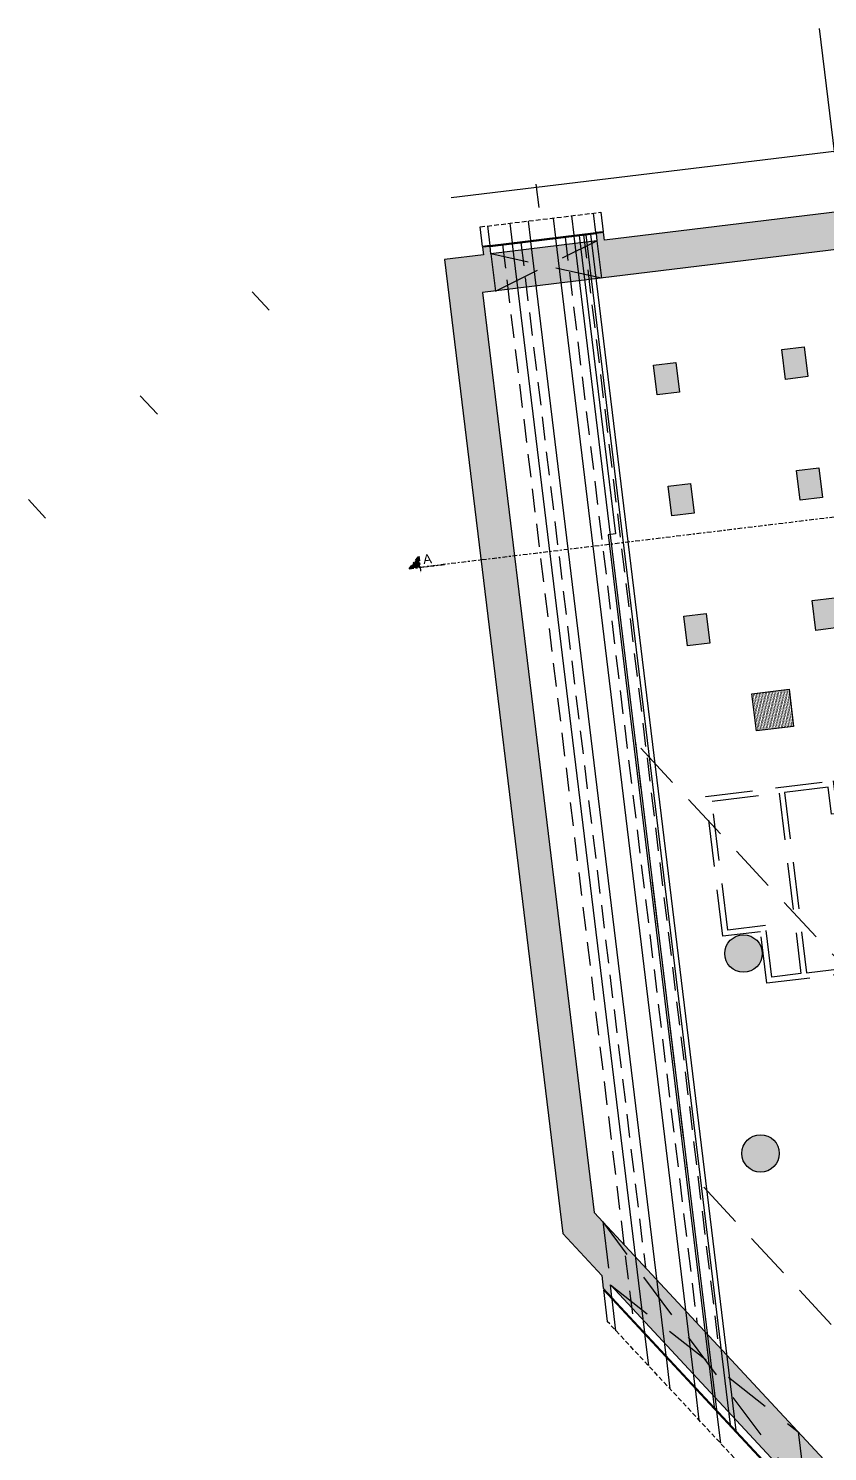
# Model space of a CAD drawing. Header units: metres. Extents: x 400413 to 400858, y 4543778 to 4544107.
# Drawn here: x 400412.5 to 400455.2, y 4544031.1 to 4544107.1 of the extents above; entities that cross this region are included whole.
import ezdxf

# ---------------------------------------------------------------- set-up
doc = ezdxf.new("R2010")
doc.units = ezdxf.units.M
for name, pattern in [('CENTER', [2, 1.25, -0.25, 0.25, -0.25]), ('CIZGI', [0.4, 0.25, -0.15]), ('DASHDOT2', [0.5, 0.25, -0.125, 0, -0.125]), ('HIDDEN', [0.375, 0.25, -0.125])]:
    doc.linetypes.add(name, pattern=pattern)
for name, color, linetype in [('kesik prota', 2, 'CIZGI'), ('kesit tarama prota', 252, 'Continuous'), ('kolon prota', 1, 'Continuous'), ('kolon tarama prota', 252, 'Continuous'), ('perde prota', 1, 'Continuous'), ('PRT-AL-TUNEL_EKSENI', 14, 'DASHDOT2'), ('skesit prota', 7, 'Continuous'), ('st-s_kolon tarama', 252, 'Continuous'), ('temel prota', 6, 'Continuous'), ('tkesit prota', 7, 'Continuous')]:
    doc.layers.add(name, color=color, linetype=linetype)
doc.styles.add('Arial', font='arial.ttf')

# ---------------------------------------------------------------- blocks, each defined once
blk = doc.blocks.new('A$Cb42c5296')
at = {"layer": 'kesit tarama prota'}
h = blk.add_hatch(color=256, dxfattribs=at)
h.dxf.hatch_style = 1
h.paths.add_polyline_path([(-33.8, 173.1), (-117.6, 159.8), (-69.1, 124.6)])
h = blk.add_hatch(color=256, dxfattribs=at)
h.dxf.hatch_style = 1
h.paths.add_polyline_path([(6023.3, -4227.6), (6036.5, -4311.4), (5988, -4276.1)])
at = {"layer": 'skesit prota', "linetype": 'CENTER', "ltscale": 0.2}
for p, q in [((-117.6, 159.8), (-33.8, 173.1)), ((-33.8, 173.1), (-86.7, 100.3)), ((6023.3, -4227.6), (5970.4, -4300.4)), ((6036.5, -4311.4), (6023.3, -4227.6))]:
    blk.add_line(p, q, dxfattribs=at)
blk.add_lwpolyline([(-117.6, 159.8), (6036.5, -4311.4)], dxfattribs=at)
blk.add_lwpolyline([(-117.6, 159.8), (6036.5, -4311.4)], dxfattribs=at)
at = {"layer": 'tkesit prota', "style": 'Arial'}
for p in [(-44.1, 125), (5944.1, -4225.7)]:
    blk.add_text('G', height=50, rotation=324, dxfattribs=at).set_placement(p)

msp = doc.modelspace()

# ---------------------------------------------------------------- hatches: boundary and pattern name
at = {"layer": 'kesit tarama prota'}
h = msp.add_hatch(color=256, dxfattribs=at)
h.dxf.hatch_style = 1
h.paths.add_polyline_path([(400433.376, 4544078.896), (400432.853, 4544078.228), (400433.448, 4544078.3)])
at = {"layer": 'kolon tarama prota'}
h = msp.add_hatch(color=256, dxfattribs=at)
h.dxf.hatch_style = 1
h.paths.add_polyline_path([(400468.991, 4544098.902), (400468.943, 4544099.299), (400468.546, 4544099.251), (400468.594, 4544098.854), (400443.28, 4544095.779), (400443.232, 4544096.177), (400442.835, 4544096.128), (400442.883, 4544095.731), (400437.225, 4544095.044), (400437.177, 4544095.441), (400436.779, 4544095.393), (400436.828, 4544094.996), (400434.743, 4544094.743), (400441.059, 4544042.73), (400443.141, 4544040.492), (400443.223, 4544039.816), (400443.687, 4544039.318), (400443.605, 4544039.993), (400454.043, 4544028.77), (400454.125, 4544028.095), (400454.588, 4544027.596), (400454.506, 4544028.272), (400477.086, 4544003.993), (400477.168, 4544003.318), (400477.632, 4544002.819), (400477.55, 4544003.495), (400487.991, 4543992.268), (400488.073, 4543991.593), (400488.536, 4543991.094), (400488.454, 4543991.77), (400490.533, 4543989.535), (400477.132, 4544099.89), (400475.047, 4544099.637), (400474.999, 4544100.034), (400474.602, 4544099.986), (400474.65, 4544099.589)])
h.paths.add_polyline_path([(400488.037, 4543995.155), (400475.586, 4544097.688), (400436.771, 4544092.974), (400442.735, 4544043.865)], flags=16)
h = msp.add_hatch(color=256, dxfattribs=at)
h.dxf.hatch_style = 1
h.paths.add_polyline_path([(400453.946, 4544090.074), (400454.139, 4544088.485), (400452.948, 4544088.341), (400452.755, 4544089.929)])
h = msp.add_hatch(color=256, dxfattribs=at)
h.dxf.hatch_style = 1
h.paths.add_polyline_path([(400447.096, 4544089.242), (400447.289, 4544087.653), (400446.098, 4544087.509), (400445.905, 4544089.097)])
h = msp.add_hatch(color=256, dxfattribs=at)
h.dxf.hatch_style = 1
h.paths.add_polyline_path([(400454.729, 4544083.621), (400454.922, 4544082.033), (400453.731, 4544081.888), (400453.538, 4544083.476)])
h = msp.add_hatch(color=256, dxfattribs=at)
h.dxf.hatch_style = 1
h.paths.add_polyline_path([(400447.88, 4544082.789), (400448.073, 4544081.201), (400446.881, 4544081.056), (400446.689, 4544082.645)])
h = msp.add_hatch(color=256, dxfattribs=at)
h.dxf.hatch_style = 1
h.paths.add_polyline_path([(400455.573, 4544076.672), (400455.766, 4544075.084), (400454.575, 4544074.939), (400454.382, 4544076.527)])
h = msp.add_hatch(color=256, dxfattribs=at)
h.dxf.hatch_style = 1
h.paths.add_polyline_path([(400448.724, 4544075.84), (400448.917, 4544074.252), (400447.725, 4544074.107), (400447.532, 4544075.696)])
h = msp.add_hatch(color=256, dxfattribs=at)
h.dxf.hatch_style = 1
edge = h.paths.add_edge_path()
edge.add_arc((400450.709, 4544057.684), 1, 312.92399, 672.92399)
h = msp.add_hatch(color=256, dxfattribs=at)
h.dxf.hatch_style = 1
edge = h.paths.add_edge_path()
edge.add_arc((400451.62, 4544047.013), 1, 312.92399, 672.92399)
at = {"layer": 'st-s_kolon tarama', "ltscale": 0.001}
h = msp.add_hatch(dxfattribs=at)
h.set_pattern_fill('DOTS', color=256, scale=0.05, angle=312.92399)
h.set_pattern_definition([(276.924, (400448.67714, 4544099.85599), (0.08358054, -0.0298292), [0, -0.079375])])
h.paths.add_polyline_path([(400453.381, 4544069.808), (400453.14, 4544071.793), (400451.154, 4544071.552), (400451.396, 4544069.567)])

# ---------------------------------------------------------------- linework, layer by layer
for p, q in [((400454.752, 4544107.075), (400459.301, 4544069.621)), ((400435.098, 4544098.042), (400475.997, 4544103.009))]:
    msp.add_line(p, q)
at = {"layer": 'kesik prota', "ltscale": 10}
for points in [[(400437.225, 4544095.044), (400437.464, 4544093.058), (400442.882, 4544095.731), (400443.123, 4544093.746)], [(400443.194, 4544043.371), (400443.605, 4544039.993), (400453.632, 4544032.148), (400454.043, 4544028.77)]]:
    msp.add_lwpolyline(points, close=True, dxfattribs=at)
at = {"layer": 'kolon prota'}
for points in [[(400453.946, 4544090.074), (400454.139, 4544088.485), (400452.948, 4544088.341), (400452.755, 4544089.929)], [(400447.096, 4544089.242), (400447.289, 4544087.653), (400446.098, 4544087.509), (400445.905, 4544089.097)], [(400454.729, 4544083.621), (400454.922, 4544082.033), (400453.731, 4544081.888), (400453.538, 4544083.476)], [(400447.88, 4544082.789), (400448.073, 4544081.201), (400446.881, 4544081.056), (400446.689, 4544082.645)], [(400455.573, 4544076.672), (400455.766, 4544075.084), (400454.575, 4544074.939), (400454.382, 4544076.527)], [(400448.724, 4544075.84), (400448.917, 4544074.252), (400447.725, 4544074.107), (400447.532, 4544075.696)]]:
    msp.add_lwpolyline(points, close=True, dxfattribs=at)
for centre in [(400450.709, 4544057.684), (400451.62, 4544047.013)]:
    msp.add_circle(centre, 1, dxfattribs=at)
at = {"layer": 'kolon tarama prota', "linetype": 'HIDDEN'}
msp.add_line((400436.647, 4544096.481), (400443.1, 4544097.265), dxfattribs=at)
at = {"layer": 'kolon tarama prota'}
for p, q in [((400438.226, 4544096.673), (400438.352, 4544095.634)), ((400439.208, 4544096.792), (400439.335, 4544095.754)), ((400440.539, 4544096.954), (400440.665, 4544095.915)), ((400441.521, 4544097.073), (400441.647, 4544096.034)), ((400441.653, 4544095.985), (400449.263, 4544033.322)), ((400438.358, 4544095.585), (400445.417, 4544037.457)), ((400439.341, 4544095.704), (400446.564, 4544036.224)), ((400440.671, 4544095.865), (400448.116, 4544034.555)), ((400445.428, 4544037.372), (400445.633, 4544035.683)), ((400446.574, 4544036.14), (400446.779, 4544034.451)), ((400448.127, 4544034.47), (400448.332, 4544032.781)), ((400449.273, 4544033.238), (400449.478, 4544031.549))]:
    msp.add_line(p, q, dxfattribs=at)
at = {"layer": 'kolon tarama prota', "linetype": 'HIDDEN', "ltscale": 5}
for p, q in [((400441.186, 4544095.928), (400448.225, 4544037.962)), ((400442.168, 4544096.047), (400449.371, 4544036.73)), ((400437.844, 4544095.522), (400444.817, 4544038.103)), ((400438.826, 4544095.641), (400445.471, 4544040.924))]:
    msp.add_line(p, q, dxfattribs=at)
at = {"layer": 'kolon tarama prota'}
for points in [[(400443.1, 4544097.265), (400443.226, 4544096.226), (400442.829, 4544096.178), (400442.703, 4544097.217)], [(400437.044, 4544096.529), (400437.17, 4544095.491), (400436.773, 4544095.443), (400436.647, 4544096.481)], [(400437.17, 4544095.491), (400442.829, 4544096.178)], [(400454.598, 4544027.512), (400443.233, 4544039.732)], [(400443.902, 4544037.544), (400443.697, 4544039.233), (400443.233, 4544039.732), (400443.439, 4544038.043)]]:
    msp.add_lwpolyline(points, dxfattribs=at)
at = {"layer": 'kolon tarama prota', "linetype": 'HIDDEN'}
msp.add_lwpolyline([(400454.803, 4544025.823), (400443.439, 4544038.043)], dxfattribs=at)
at = {"layer": 'perde prota'}
for points in [[(400468.991, 4544098.902), (400468.943, 4544099.299), (400468.546, 4544099.251), (400468.594, 4544098.854), (400443.28, 4544095.779), (400443.232, 4544096.177), (400442.835, 4544096.128), (400442.883, 4544095.731), (400437.225, 4544095.044), (400437.177, 4544095.441), (400436.779, 4544095.393), (400436.828, 4544094.996), (400434.743, 4544094.743), (400441.059, 4544042.73), (400443.141, 4544040.492), (400443.223, 4544039.816), (400443.687, 4544039.318), (400443.605, 4544039.993), (400454.043, 4544028.77)], [(400437.223, 4544095.044), (400437.225, 4544095.044), (400437.225, 4544095.044)], [(400437.225, 4544095.044), (400437.225, 4544095.044)]]:
    msp.add_lwpolyline(points, dxfattribs=at)
msp.add_lwpolyline([(400488.037, 4543995.155), (400475.586, 4544097.688), (400436.771, 4544092.974), (400442.735, 4544043.865)], close=True, dxfattribs=at)
at = {"layer": 'perde prota', "linetype": 'HIDDEN', "ltscale": 10}
for points in [[(400451.957, 4544056.094), (400451.623, 4544058.849), (400449.608, 4544058.604), (400448.701, 4544066.074), (400455.501, 4544066.9), (400455.677, 4544065.453), (400456.918, 4544065.603), (400457.983, 4544056.826)], [(400456.656, 4544065.269), (400455.415, 4544065.119), (400455.239, 4544066.566), (400452.906, 4544066.283), (400454.076, 4544056.653), (400457.649, 4544057.087)]]:
    msp.add_lwpolyline(points, close=True, dxfattribs=at)
msp.add_lwpolyline([(400452.61, 4544066.239), (400453.778, 4544056.617), (400452.219, 4544056.428), (400451.884, 4544059.183), (400449.87, 4544058.938), (400449.035, 4544065.813), (400452.609, 4544066.246)], dxfattribs=at)
at = {"layer": 'PRT-AL-TUNEL_EKSENI', "ltscale": 10}
for p, q in [((400439.795, 4544097.521), (400439.645, 4544098.759)), ((400424.469, 4544093.02), (400425.382, 4544092.038)), ((400418.501, 4544087.469), (400419.414, 4544086.488)), ((400412.533, 4544081.919), (400413.446, 4544080.937))]:
    msp.add_line(p, q, dxfattribs=at)
at = {"layer": 'skesit prota', "linetype": 'CENTER', "ltscale": 0.2}
for p, q in [((400485.584, 4544084.631), (400433.448, 4544078.3)), ((400432.853, 4544078.228), (400433.376, 4544078.896)), ((400432.853, 4544078.228), (400434.838, 4544078.469)), ((400433.376, 4544078.896), (400433.484, 4544078.002))]:
    msp.add_line(p, q, dxfattribs=at)
at = {"layer": 'temel prota'}
for p, q in [((400442.288, 4544096.062), (400450.004, 4544032.525)), ((400442.537, 4544096.092), (400450.294, 4544032.214))]:
    msp.add_line(p, q, dxfattribs=at)
at = {"layer": 'temel prota', "linetype": 'HIDDEN', "ltscale": 10}
for p in [(400444.935, 4544068.958), (400480.935, 4544010.427)]:
    msp.add_line(p, (400447.704, 4544046.158), dxfattribs=at)
at = {"layer": 'temel prota'}
for points in [[(400437.177, 4544095.441), (400442.835, 4544096.128)], [(400441.942, 4544096.02), (400443.875, 4544080.093), (400443.479, 4544080.045), (400449.136, 4544033.459)], [(400443.687, 4544039.318), (400454.125, 4544028.095)]]:
    msp.add_lwpolyline(points, dxfattribs=at)
msp.add_lwpolyline([(400453.14, 4544071.793), (400453.381, 4544069.808), (400451.396, 4544069.567), (400451.154, 4544071.552)], close=True, dxfattribs=at)
at = {"layer": 'temel prota', "linetype": 'HIDDEN', "ltscale": 10}
msp.add_lwpolyline([(400478.166, 4544033.227), (400461.834, 4544050.788), (400460.003, 4544050.566), (400459.697, 4544053.086), (400444.935, 4544068.958)], dxfattribs=at)

# ---------------------------------------------------------------- block references
at = {"xscale": 0.00999999999996324, "yscale": 0.00999999999996324, "zscale": 0.00999999999996324, "rotation": 312.9239939776273}
msp.add_blockref('A$Cb42c5296', (400455.528, 4544100.688), dxfattribs=at)

# ---------------------------------------------------------------- texts
at = {"layer": 'tkesit prota', "style": 'Arial'}
msp.add_text('A', height=0.5, rotation=6.92399, dxfattribs=at).set_placement((400433.629, 4544078.473))

doc.saveas('drawing.dxf')
